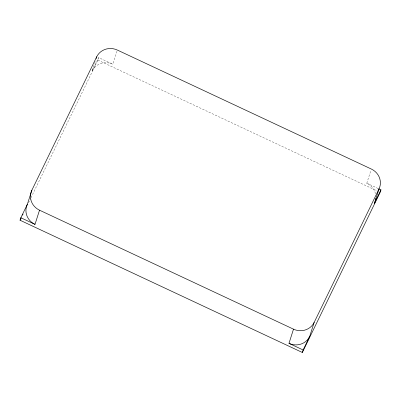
<?xml version="1.0" encoding="UTF-8"?>
<svg xmlns="http://www.w3.org/2000/svg" width="401" height="401" viewBox="0 0 401 401"><rect width="100%" height="100%" fill="white"/><g stroke="black" fill="none" stroke-linecap="round" stroke-linejoin="round"><path stroke-width="0.3" stroke-dasharray="2 1.5" d="M116.972 51.238L112.821 64.24A15.644 14.832 17.7 0 0 92.175 70.967L95.383 60.917M30.972 197.758L97.874 60.1L98.666 57.609L112.821 64.24M375.486 193.703A15.644 14.832 17.7 0 0 366.8 183.217L370.95 170.214M92.175 70.967L98.666 57.609M28.516 202.816L30.702 198.32M366.8 183.217L378.118 188.525M97.874 60.1L377.321 191.011"/><path stroke-width="0.6" d="M380.95 189.848L380.153 192.34L302.334 352.474L20.05 220.234L20.847 217.743L27.333 204.385L31.864 190.199L96.706 56.782A15.644 14.832 17.7 0 1 117.348 50.055L371.326 169.032A15.644 14.832 17.7 0 1 378.985 189.021L374.459 203.207L380.95 189.848L378.684 188.786M20.847 217.743L34.997 224.37L39.524 210.184A15.644 14.832 17.7 0 1 31.864 190.199M96.14 58.551L96.706 56.782M302.334 352.474L303.126 349.983L288.976 343.351L293.502 329.166A15.644 14.832 17.7 0 0 314.143 322.439L378.985 189.021M303.126 349.983L309.617 336.624L314.143 322.439M20.05 220.234L21.143 217.984M22.506 215.177L23.052 214.054M39.524 210.184L293.502 329.166M375.792 198.56A15.644 14.832 17.7 0 1 374.459 203.207M309.617 336.624A15.644 14.832 17.7 0 1 288.976 343.351M34.997 224.37A15.644 14.832 17.7 0 1 27.333 204.385"/></g></svg>
